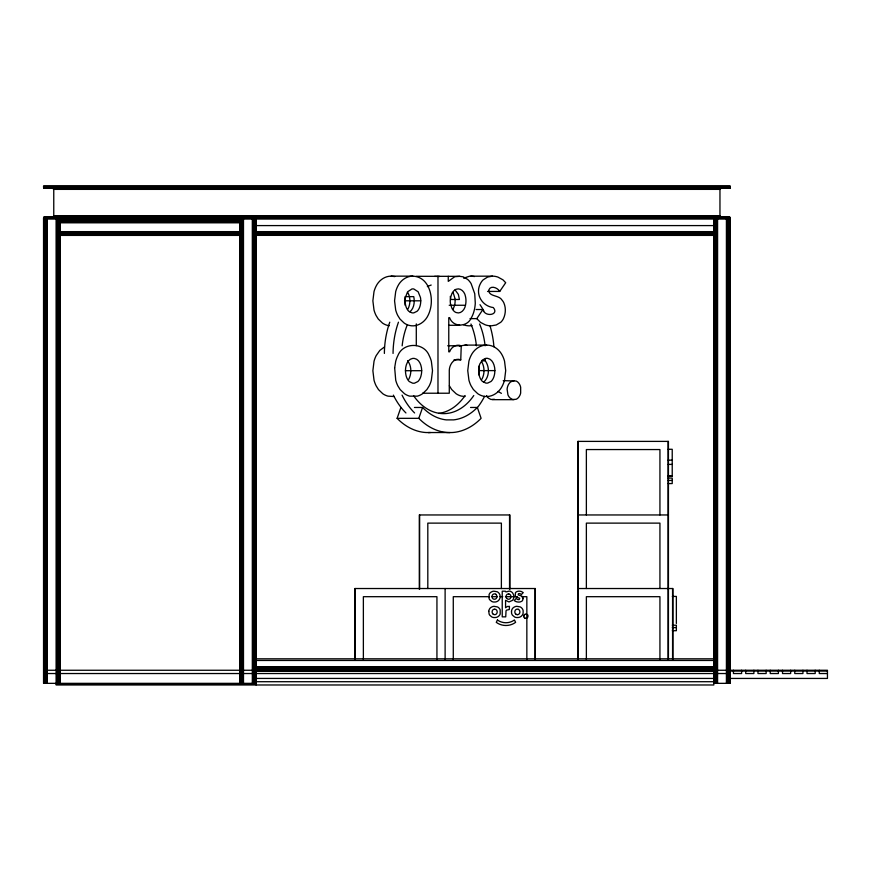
<?xml version="1.0" encoding="UTF-8"?>
<svg xmlns="http://www.w3.org/2000/svg" width="871" height="871" viewBox="0 0 871 871"><rect width="100%" height="100%" fill="white"/><g stroke="black" fill="none" stroke-linecap="round" stroke-linejoin="round"><path stroke-width="1.31" d="M453.987 359.843L460.759 359.843L461.249 345.776C456.241 343.827 451.276 347.072 449.588 351.83L448.772 351.83L448.772 317.697L449.621 317.697C453.007 327.572 467.237 327.289 471.211 318.013A23.691 16.756 90 0 0 473.693 312.308L474.292 310.141A29.472 20.839 90 0 0 475.283 303.195L474.739 293.723L471.135 283.652A20.458 14.469 90 0 0 467.596 279.384L463.122 276.826L459.703 276.336L416.294 276.303M500.128 596.57L500.019 597.767A5.063 5.063 0 0 1 499.671 598.845A5.357 5.357 0 0 1 499.137 599.792L498.441 600.576A5.564 5.564 0 0 1 497.134 601.458A5.912 5.912 0 0 1 495.566 601.97L493.857 602.046A6.086 6.086 0 0 1 491.734 601.458L489.742 599.792A5.455 5.455 0 0 1 489.099 598.595L489.099 594.566A5.346 5.346 0 0 1 489.742 593.38A4.943 4.943 0 0 1 490.83 592.28L492.235 591.54A6.369 6.369 0 0 1 493.857 591.191L497.134 591.736A5.389 5.389 0 0 1 498.441 592.607L499.137 593.38A5.248 5.248 0 0 1 499.671 594.316A4.954 4.954 0 0 1 500.019 595.383L500.128 596.57L502.774 596.689M256.074 683.343L43.55 683.343L43.55 217.99L44.53 217.01M52.783 217.01L53.762 216.03L53.762 189.377L52.783 188.397M720.938 217.01L719.958 216.03L719.958 189.377L720.938 188.397M729.201 188.397L730.105 187.788L730.181 186.024L43.55 186.024L43.626 187.788L44.53 188.397M405.069 305.209L405.091 296.63L413.769 296.63C414.836 301.856 414.204 308.29 409.805 311.872M479.159 375.172L479.126 366.06L479.812 363.958L482.469 359.93L485.724 358.362A13.849 9.799 90 0 1 487.651 358.362C491.767 359.037 493.901 363.457 494.543 367.181A13.707 9.69 -90 0 1 494.859 370.611A14.622 10.343 90 0 1 494.336 375.172L494.053 376.261A12.401 8.764 -90 0 1 492.801 379.201A10.594 7.491 -90 0 1 490.983 381.487L487.727 383.066A13.892 9.821 -90 0 1 485.789 383.066L482.534 381.487A10.572 7.48 -90 0 1 480.716 379.201A12.39 8.764 -90 0 1 479.464 376.261L479.181 375.172A14.633 10.343 90 0 1 478.952 367.181L479.181 366.06M465.462 305.253C464.874 309.597 460.803 314.431 456.045 312.504A9.2 6.511 -90 0 1 454.891 311.872L454.194 311.317A11.269 7.97 -90 0 1 451.929 308.28L450.568 304.219A12.564 8.884 -90 0 1 450.568 297.577L451.929 293.527A11.269 7.97 -90 0 1 454.194 290.489L454.891 289.934A9.472 6.696 -90 0 1 456.045 289.303C460.705 287.408 464.864 292.101 465.462 296.401A13.805 9.755 90 0 1 465.931 299.689A14.404 10.191 90 0 1 465.473 305.264L449.196 305.253M470.547 407.465L477.33 407.465L481.108 418.33A74.721 52.837 90 0 1 470.307 426.866A76.888 54.372 90 0 1 466.388 428.902A74.558 52.717 -90 0 1 452.06 432.539L426.159 432.539A74.547 52.706 90 0 1 411.831 428.902A76.898 54.372 90 0 1 409.86 427.933A74.743 52.848 90 0 1 397.111 418.33L400.889 407.465M397.111 418.33L418.809 418.33L422.577 407.465A66.871 47.284 90 0 0 435.511 416.828A64.367 45.521 90 0 0 446.246 419.876L453.66 419.876A64.389 45.532 90 0 0 464.395 416.828A66.86 47.274 -90 0 0 477.33 407.465M453.17 309.151L454.618 305.253A14.361 10.158 -90 0 0 455 298.579L453.17 292.602M407.922 309.107C410.557 304.055 410.6 297.621 407.846 292.602M408.76 379.299C411.711 373.561 411.678 365.842 407.552 360.681M481.946 379.201C484.679 373.975 484.733 367.322 481.881 362.129M729.974 188.016L43.681 187.907M470.013 318.623L476.796 318.623L482.893 309.521C484.82 317.49 499.616 315.062 493.302 307.561C481.772 306.069 474.695 293.581 480.65 283.227A14.981 10.594 -90 0 1 483.22 279.809L487.629 277.043L492.442 276.151A32.771 23.169 -90 0 1 497.907 277.076L502.97 279.841L505.692 282.716L499.725 291.437L487.531 291.437M483.753 382.064C489.589 376.914 489.72 366.909 485.278 360.823A59.261 41.906 -90 0 0 485.419 358.569M729.691 188.267L44.04 188.267M384.503 346.941L379.81 350.436L376.163 355.651A25.248 17.845 -90 0 0 374.029 361.247L372.875 370.708L374.029 380.213A25.738 18.204 90 0 0 376.163 385.875L378.471 389.587L382.826 393.757A28.536 20.175 90 0 0 388.063 396.153L393.736 396.501M463.633 278.176L469.556 276.205L492.442 276.151M53.164 216.933L720.448 216.879M494.39 399.288L490.994 399.484L488.489 398.08A9.897 7.001 -90 0 1 487.455 396.947A9.146 6.467 90 0 1 486.595 395.576M459.453 346.081L464.994 345.101L486.693 345.101C493.465 344.992 499.508 349.63 502.404 355.553A24.769 17.518 -90 0 1 504.538 361.149L505.692 370.611L504.538 380.115A25.248 17.855 90 0 1 502.404 385.777C499.061 392.919 490.928 398.221 482.937 396.055A28.547 20.185 -90 0 1 477.711 393.659L473.345 389.489L471.037 385.777A25.727 18.193 90 0 1 468.914 380.115L467.749 370.611L468.914 361.149A25.237 17.845 90 0 1 471.037 355.553C473.889 349.609 479.932 345.014 486.693 345.101M472.006 325.623L469.491 325.841A35.047 24.78 -90 0 1 463.514 324.807M514.086 380.649L510.754 381.846A10.278 7.262 90 0 0 509.143 383.512A9.559 6.75 -90 0 0 508.283 384.928A9.723 6.87 -90 0 0 507.63 386.572A8.917 6.304 90 0 0 507.118 389.293L507.935 394.813A9.146 6.467 90 0 0 508.686 396.294A9.897 7.001 90 0 0 510.177 398.08L512.681 399.484L516.078 399.288A9.309 6.576 90 0 0 517.864 398.134A10.474 7.404 90 0 0 519.399 396.251L519.802 395.51A8.623 6.097 -90 0 0 520.662 393.028L520.662 387.29A8.634 6.108 -90 0 0 519.802 384.808L519.399 384.067A10.441 7.382 -90 0 0 517.864 382.173A9.309 6.576 90 0 0 516.078 381.03L503.242 380.649M412.865 276.151C406.343 276.074 400.497 280.516 397.742 286.254A24.355 17.224 90 0 0 395.684 291.665L394.563 300.811L395.684 309.989A24.867 17.583 90 0 0 397.742 315.454L399.974 319.036L404.188 323.076A27.6 19.521 90 0 0 409.239 325.395C416.948 327.474 424.819 322.357 428.042 315.454A24.421 17.268 90 0 0 430.111 309.989C433.943 297.044 429.011 276.728 412.865 276.151L391.177 276.151C384.644 276.074 378.809 280.516 376.054 286.254A24.355 17.224 90 0 0 373.997 291.665L372.875 300.811L373.997 309.989A24.867 17.583 -90 0 0 376.054 315.454L378.275 319.036L382.489 323.076A27.6 19.521 90 0 0 387.551 325.395L389.337 325.721M428.26 432.593L430.372 432.539M434.607 276.368L439.757 276.466M459.703 276.336L454.771 276.695L448.26 281.387L448.26 276.303M43.55 186.35L730.181 186.35M43.55 187.417L730.181 187.417M43.561 187.548L730.17 187.548M43.626 187.788L730.105 187.788M43.833 188.103L729.887 188.103M53.044 188.43L720.687 188.43M53.479 188.68L720.252 188.68M53.632 188.887L720.088 188.887M53.697 188.996L720.034 188.996M53.762 189.247L719.969 189.247M53.762 189.377L719.958 189.377M53.762 216.15L719.969 216.15M53.73 216.28L719.99 216.28M53.632 216.52L720.088 216.52M53.479 216.716L720.252 216.716M44.16 217.075L729.789 217.206L730.181 683.343L713.828 683.343M43.931 217.206L729.789 217.206M43.757 217.391L729.974 217.391M43.626 217.608L730.105 217.608M43.583 217.728L730.148 217.728M43.55 217.99L730.181 217.99M43.55 219.046L730.181 219.046M59.903 219.176L239.732 219.176L239.863 683.343L239.765 219.046M59.903 219.34L239.732 219.34M59.903 219.557L239.732 219.557M59.903 219.83L239.732 219.83M59.903 220.145L239.732 220.145M59.903 220.515L239.732 220.515M59.903 220.929L239.732 220.929M59.903 221.365L239.732 221.365M59.903 221.833L239.732 221.833M59.903 222.323L239.732 222.323M59.903 222.813L239.732 222.813M256.074 225.589L713.828 225.589M59.903 231.632L239.732 231.632M256.074 231.632L713.828 231.632M59.903 232.132L239.732 232.132M256.074 232.132L713.828 232.132M59.903 232.611L239.732 232.611M256.074 232.611L713.828 232.611M59.903 233.08L239.732 233.08M256.074 233.08L713.828 233.08M59.903 233.515L239.732 233.515M256.074 233.515L713.828 233.515M59.903 233.929L239.732 233.929M256.074 233.929L713.828 233.929M59.903 234.299L239.732 234.299M256.074 234.299L713.828 234.299M59.903 234.615L239.732 234.615M256.074 234.615L713.828 234.615M59.903 234.898L239.732 234.898M256.074 234.898L713.828 234.898M59.903 235.116L239.732 235.116M256.074 235.116L713.828 235.116M59.903 235.399L239.732 235.399M256.074 235.366L713.828 235.399M404.482 300.811L420.747 300.811A13.25 9.374 -90 0 0 420.453 297.49L418.167 291.818L413.79 288.965A13.348 9.439 -90 0 0 411.929 288.965L407.574 291.818L405.385 297.49A14.132 9.995 90 0 0 405.385 304.131L405.886 306.265A11.976 8.47 -90 0 0 407.095 309.107A10.212 7.218 90 0 0 408.847 311.306L411.994 312.841A13.424 9.494 -90 0 0 413.856 312.841L417.013 311.306A10.223 7.229 -90 0 0 418.766 309.107A11.976 8.47 90 0 0 419.974 306.265L420.258 305.209A14.132 9.995 90 0 0 420.747 300.811M476.11 309.521L482.893 309.521M448.794 325.286L459.638 325.286M447.694 345.776L461.249 345.776M481.565 360.823L485.278 360.823M405.396 370.708L421.673 370.708A14.578 10.31 90 0 1 421.379 374.149L420.867 376.359A12.401 8.775 -90 0 1 419.615 379.299A10.583 7.491 -90 0 1 417.797 381.585L414.542 383.164A13.892 9.821 -90 0 1 412.604 383.164L409.348 381.585A10.583 7.48 90 0 1 407.53 379.299A12.379 8.754 -90 0 1 406.278 376.359L405.995 375.27A14.622 10.343 -90 0 1 405.766 367.268C406.343 363.555 408.434 359.113 412.538 358.46A13.849 9.799 90 0 1 414.465 358.46C418.581 359.135 420.715 363.555 421.357 367.279A13.707 9.69 -90 0 1 421.673 370.708M478.582 370.611L494.859 370.611M422.577 393.224L449.284 393.224L449.284 370.295C449.458 364.524 454.172 357.197 460.759 359.843M492.398 399.669L514.086 399.669M414.444 407.465L422.577 407.465M668.188 449.284L672.227 449.284L672.227 476.339L668.188 476.35M668.188 460.149L672.227 460.149M668.188 464.395L672.227 464.395M668.188 478.059L672.227 478.059L672.227 483.568L668.188 483.579M668.188 480.444L672.227 480.444M578.202 514.957L668.111 514.957M578.202 588.524L672.902 588.524L672.902 659.412M672.325 596.417L676.364 596.417L676.364 623.484M489.404 596.689L453.279 596.689L453.279 659.423M492.071 596.689L497.428 596.689M505.452 596.689L517.483 596.689M521.5 596.689L526.846 596.689L526.846 659.423M672.325 625.204L676.364 625.204L676.364 630.702L672.325 630.713M672.325 627.588L676.364 627.588M256.074 658.814L713.828 658.814M256.074 660.458L713.828 660.458M256.074 666.99L713.828 666.99M256.074 667.273L713.828 667.121M256.074 667.491L713.828 667.491M256.074 667.774L713.828 667.774M256.074 668.09L713.828 668.09M256.074 668.46L713.828 668.46M256.074 668.874L713.828 668.874M256.074 669.309L713.828 669.309M256.074 669.777L713.828 669.777M44.367 670.256L827.45 670.256L827.45 678.433L729.506 678.433M256.074 670.757L713.828 670.757M730.061 671.084L827.45 671.084M44.367 673.533L730.181 673.533M827.45 673.533L819.273 673.533L819.273 670.256M256.074 678.433L713.828 678.433M256.074 681.71L713.828 681.71M56.136 684.16L255.889 684.16M449.959 432.593L447.857 432.539A74.547 52.706 -90 0 1 433.518 428.902A76.898 54.372 -90 0 1 431.548 427.933A74.743 52.848 90 0 1 418.799 418.33M391.177 276.151L394.835 276.575M464.994 345.101L466.921 345.21M464.994 396.523L461.249 396.055A28.547 20.185 -90 0 1 456.012 393.659L451.657 389.489L449.349 385.777M518.43 609.428L518.648 609.548A2.482 2.482 0 0 1 519.236 610.027A2.591 2.591 0 0 1 519.606 610.658A3.027 3.027 0 0 1 519.878 611.899A3.179 3.179 0 0 1 519.715 612.89A2.744 2.744 0 0 1 519.236 613.783A2.319 2.319 0 0 1 517.635 614.632M497.994 391.438L501.413 393.354M455.087 289.934L458.353 294.376L459.42 299.482L450.743 299.482L450.285 296.401M499.725 291.437C497.755 287.778 490.634 284.893 488.805 290.01C488.5 296.924 498.92 294.823 501.914 299.962A12.967 9.167 90 0 1 503.863 302.912C506.051 307.909 505.724 313.941 503.362 318.808A14.415 10.191 -90 0 1 500.76 322.27L496.22 324.992L491.179 325.841A35.047 24.78 -90 0 1 485.201 324.807L480.531 322.39L476.796 318.623M523.711 616.635L523.765 616.831A2.003 2.003 0 0 0 524.168 617.528A2.243 2.243 0 0 0 525.006 618.105M815.191 670.256L815.191 673.533L807.014 673.533L807.014 670.256M802.931 670.256L802.931 673.533L794.755 673.533L794.755 670.256M790.661 670.256L790.661 673.533L782.496 673.533L782.496 670.256M778.402 670.256L778.402 673.533L770.236 673.533L770.236 670.256M766.142 670.256L766.142 673.533L757.966 673.533L757.966 670.256M753.883 670.256L753.883 673.533L745.707 673.533L745.707 670.256M741.624 670.256L741.624 673.533L733.447 673.533L733.447 670.256M730.05 219.046L730.05 683.343M729.887 219.046L729.887 683.343M729.669 219.046L729.669 683.343M729.397 219.046L729.397 683.343M729.081 219.046L729.081 683.343M728.711 219.046L728.711 683.343M728.298 219.046L728.298 683.343M727.851 219.046L727.851 683.343M727.394 219.046L727.394 683.343M726.904 219.046L726.904 683.343M726.414 219.046L726.414 683.343M717.584 219.046L717.584 683.343M717.094 219.046L717.094 683.343M716.615 219.046L716.615 683.343M716.147 219.046L716.147 683.343M715.712 219.046L715.712 683.343M715.298 219.046L715.298 683.343M714.928 219.046L714.928 683.343M714.601 219.046L714.601 683.343M714.329 219.046L714.329 683.343M714.111 219.046L714.111 668.405M713.861 219.046L713.828 671.084L256.074 671.084L256.074 219.046M713.828 672.292L713.828 684.976L56.136 684.976L56.136 219.046M672.575 588.524L672.575 659.412M668.438 659.38L668.438 441.39L577.876 441.39L577.876 659.38M668.111 441.39L668.111 659.423M659.935 514.957L659.935 449.556L586.368 449.556L586.368 514.957M659.935 588.524L659.935 523.123L586.368 523.123L586.368 588.524M659.935 659.423L659.935 596.689L586.368 596.689L586.368 659.423M578.202 441.39L578.202 659.412M535.349 659.412L535.349 588.524L354.867 588.524L354.867 659.412M535.023 588.524L535.023 659.412M509.883 589.199L509.883 514.957L419.31 514.957L419.31 589.199M509.546 514.957L509.546 589.199M501.38 588.524L501.38 523.123L427.813 523.123L427.813 588.524M445.114 588.524L445.114 659.412M437.982 276.303L437.982 393.224M436.937 659.423L436.937 596.689L363.37 596.689L363.37 659.423M419.637 514.957L419.637 589.199M416.294 323.892L416.294 345.645M355.194 588.524L355.194 659.412M256.074 672.292L256.074 684.976M255.954 219.046L255.791 683.343M255.573 219.046L255.573 683.343M255.301 219.046L255.301 683.343M254.974 219.046L254.974 683.343M254.604 219.046L254.604 683.343M254.201 219.046L254.201 683.343M253.755 219.046L253.755 683.343M253.287 219.046L253.287 683.343M252.808 219.046L252.808 683.343M252.318 219.046L252.318 683.343M243.488 219.046L243.488 683.343M242.998 219.046L242.998 683.343M242.519 219.046L242.519 683.343M242.051 219.046L242.051 683.343M241.605 219.046L241.605 683.343M241.202 219.046L241.202 683.343M240.832 219.046L240.832 683.343M240.505 219.046L240.505 683.343M240.233 219.046L240.233 683.343M240.015 219.046L240.015 683.343M59.903 216.03L59.903 683.343M59.772 219.046L59.772 683.343M59.609 219.046L59.609 683.343M59.391 219.046L59.391 683.343M59.119 219.046L59.119 683.343M58.793 219.046L58.793 683.343M58.422 219.046L58.422 683.343M58.019 219.046L58.019 683.343M57.573 219.046L57.573 683.343M57.116 219.046L57.116 683.343M56.626 219.046L56.626 683.343M47.306 219.046L47.306 683.343M46.816 219.046L46.816 683.343M46.337 219.046L46.337 683.343M45.869 219.046L45.869 683.343M45.434 219.046L45.434 683.343M45.02 219.046L45.02 683.343M44.65 219.046L44.65 683.343M44.323 219.046L44.323 683.343M44.051 219.046L44.051 683.343M43.681 219.046L43.833 683.343M494.695 609.188A2.471 2.471 0 0 1 496.666 610.244A2.591 2.591 0 0 1 496.895 610.68A3.027 3.027 0 0 1 497.167 611.91A3.212 3.212 0 0 1 497.003 612.912A2.744 2.744 0 0 1 496.524 613.805A2.319 2.319 0 0 1 493.269 614.153M495.512 594.087A2.45 2.45 0 0 0 494.303 593.891A2.21 2.21 0 0 0 493.389 594.185L492.964 594.447A2.21 2.21 0 0 0 492.627 594.773A2.45 2.45 0 0 0 492.267 595.383L492.18 595.612A3.114 3.114 0 0 0 492.18 597.539A2.646 2.646 0 0 0 492.638 598.399A2.275 2.275 0 0 0 493.4 598.998A2.428 2.428 0 0 0 494.597 599.215A2.243 2.243 0 0 0 496.263 598.399A2.646 2.646 0 0 0 496.72 597.539A3.07 3.07 0 0 0 496.873 596.57A2.929 2.929 0 0 0 496.622 595.383A2.515 2.515 0 0 0 496.241 594.773M495.817 594.251A2.45 2.45 0 0 1 496.383 594.73M506.672 598.235A2.363 2.363 0 0 0 507.543 598.976A2.156 2.156 0 0 0 508.229 599.215A2.363 2.363 0 0 0 509.437 599.063A2.33 2.33 0 0 0 509.971 598.736A2.21 2.21 0 0 0 510.439 598.214A2.559 2.559 0 0 0 510.667 597.789L510.754 597.55A3.125 3.125 0 0 0 510.667 595.383A2.406 2.406 0 0 0 510.45 595.035A2.275 2.275 0 0 0 508.795 593.978M506.552 598.214A2.689 2.689 0 0 1 506.301 597.789A2.798 2.798 0 0 1 506.693 594.784A2.493 2.493 0 0 1 507.477 594.185A2.406 2.406 0 0 1 508.795 593.989M494.478 609.221A2.341 2.341 0 0 0 493.661 609.384A2.471 2.471 0 0 0 493.117 609.711A2.286 2.286 0 0 0 492.768 610.048A2.537 2.537 0 0 0 492.387 610.68A3.19 3.19 0 0 0 492.3 612.912A2.733 2.733 0 0 0 492.779 613.805A2.319 2.319 0 0 0 493.128 614.153M518.463 609.33A2.537 2.537 0 0 0 517.069 609.134A2.297 2.297 0 0 0 516.274 609.417A2.482 2.482 0 0 0 515.828 609.689A2.297 2.297 0 0 0 515.338 610.223A2.537 2.537 0 0 0 515.099 610.658A3.19 3.19 0 0 0 515.099 613.13A2.744 2.744 0 0 0 515.49 613.783M516.514 614.447A2.319 2.319 0 0 1 515.621 613.783M517.657 614.61A2.515 2.515 0 0 1 516.394 614.469M524.919 618.149A2.297 2.297 0 0 0 525.986 618.301A2.09 2.09 0 0 0 527.02 617.931A2.297 2.297 0 0 0 527.488 617.517A1.927 1.927 0 0 0 527.935 616.614L527.935 615.753A1.927 1.927 0 0 0 527.488 614.85M523.83 616.592A2.09 2.09 0 0 1 523.809 615.971M523.972 615.34A2.09 2.09 0 0 1 524.429 614.676A2.275 2.275 0 0 1 525.202 614.197A2.058 2.058 0 0 1 525.627 614.109A2.352 2.352 0 0 1 526.269 614.131M526.269 614.12A2.09 2.09 0 0 1 527.184 614.545M523.678 615.993A2.003 2.003 0 0 1 523.841 615.383M527.303 614.599A2.352 2.352 0 0 1 527.619 614.904M470.743 276.151A32.771 23.169 -90 0 1 474.412 276.564M484.592 396.327A71.531 50.583 -90 0 1 476.753 408.423M414.596 412.952A71.531 50.583 -90 0 1 402.054 395.129M393.05 353.43A71.531 50.583 -90 0 1 398.45 322.194M405.93 412.952A71.531 50.583 90 0 1 393.376 395.129M384.372 353.43A71.531 50.583 90 0 1 389.773 322.194M470.939 324.023A59.261 41.906 -90 0 1 476.415 345.809M465.103 395.532A59.261 41.906 -90 0 1 438.57 413.409M479.616 324.023A59.261 41.906 -90 0 1 485.093 345.809M473.78 395.532A59.261 41.906 -90 0 1 413.529 395.608M402.152 345.841A59.261 41.906 -90 0 1 407.084 325.362M427.356 286.635A71.531 50.583 90 0 1 431.189 285.035M480.008 304.687A71.531 50.583 90 0 1 483.841 311.001M489.959 325.689A71.531 50.583 90 0 1 493.911 346.702M394.661 367.823L395.728 380.213A25.738 18.204 -90 0 0 397.851 385.875L400.159 389.587L404.525 393.757A28.536 20.175 -90 0 0 409.751 396.153L417.296 396.153A27.97 19.772 -90 0 0 422.511 393.757L426.877 389.587L429.218 385.875A25.237 17.845 90 0 0 431.352 380.213L432.506 370.708L431.352 361.247A24.747 17.496 -90 0 0 429.218 355.651C423.916 342.063 403.121 342.031 397.851 355.651A25.248 17.845 -90 0 0 395.728 361.247L394.661 367.823M488.783 611.279L489.11 614.001A5.651 5.651 0 0 0 489.774 615.242L491.843 616.973A6.293 6.293 0 0 0 494.042 617.572L495.806 617.495A6.119 6.119 0 0 0 497.428 616.973A5.759 5.759 0 0 0 498.778 616.058L499.508 615.242A5.542 5.542 0 0 0 500.172 614.001L500.172 609.842A5.433 5.433 0 0 0 499.508 608.611L498.778 607.806A5.564 5.564 0 0 0 497.428 606.913L494.042 606.336A6.587 6.587 0 0 0 492.365 606.695L490.906 607.468A5.117 5.117 0 0 0 489.774 608.611A5.542 5.542 0 0 0 489.11 609.842L488.783 611.279M511.495 611.257L511.582 613.13A5.226 5.226 0 0 0 511.821 613.979A5.651 5.651 0 0 0 512.486 615.22L514.554 616.951A6.293 6.293 0 0 0 516.753 617.55L518.517 617.474A6.119 6.119 0 0 0 520.618 616.69A5.759 5.759 0 0 0 521.489 616.037L522.219 615.22A5.542 5.542 0 0 0 522.883 613.979A5.237 5.237 0 0 0 523.123 613.13L523.123 610.658A5.128 5.128 0 0 0 522.883 609.82A5.433 5.433 0 0 0 522.219 608.589L521.489 607.784A5.564 5.564 0 0 0 520.139 606.891L516.753 606.314A6.587 6.587 0 0 0 515.077 606.673L513.618 607.446A5.106 5.106 0 0 0 512.486 608.589A5.542 5.542 0 0 0 511.821 609.82L511.495 611.257M509.448 606.445L509.295 609.526L506.574 610.125A2.874 2.874 0 0 0 506.029 610.876L505.735 616.853L502.229 616.853L502.229 591.202L505.409 591.202C505.365 593.401 509.579 589.504 511.419 591.877A4.486 4.486 0 0 1 512.518 592.813L513.487 594.523A6.097 6.097 0 0 1 513.803 596.036A6.543 6.543 0 0 1 513.498 598.627L513.313 599.096A5.204 5.204 0 0 1 512.54 600.348L508.947 601.948L505.572 600.282L505.572 607.773L507.368 606.466L509.448 606.445M523.112 598.573L522.513 600.522A3.168 3.168 0 0 1 521.707 601.284L520.303 601.883A6.783 6.783 0 0 1 518.735 602.068A7.741 7.741 0 0 1 516.274 601.665L515.697 601.447A4.932 4.932 0 0 1 514.271 600.489L516.165 598.486L517.276 599.313A3.103 3.103 0 0 0 518.67 599.64A1.786 1.786 0 0 0 519.279 599.531L519.693 598.257L516.775 597.256A3.386 3.386 0 0 1 515.828 596.7A2.7 2.7 0 0 1 515.273 596.08L515.469 592.716A3.288 3.288 0 0 1 516.263 591.964A4.399 4.399 0 0 1 517.265 591.474L517.635 591.355A5.912 5.912 0 0 1 519.127 591.159A7.229 7.229 0 0 1 521.381 591.529L523.242 592.607L521.391 594.523L520.423 593.859A2.678 2.678 0 0 0 519.247 593.587L519.018 593.608A2.003 2.003 0 0 0 518.376 593.772L518.223 594.926L521.01 595.797A4.126 4.126 0 0 1 522.067 596.385A2.863 2.863 0 0 1 522.829 597.299L523.112 598.573M497.45 619.978L496.274 622.362A16.462 16.462 0 0 0 505.942 625.498A16.462 16.462 0 0 0 515.61 622.362L514.434 619.978A14.48 14.48 0 0 1 497.428 620M672.227 475.664L668.188 475.664L672.227 475.686"/></g></svg>
